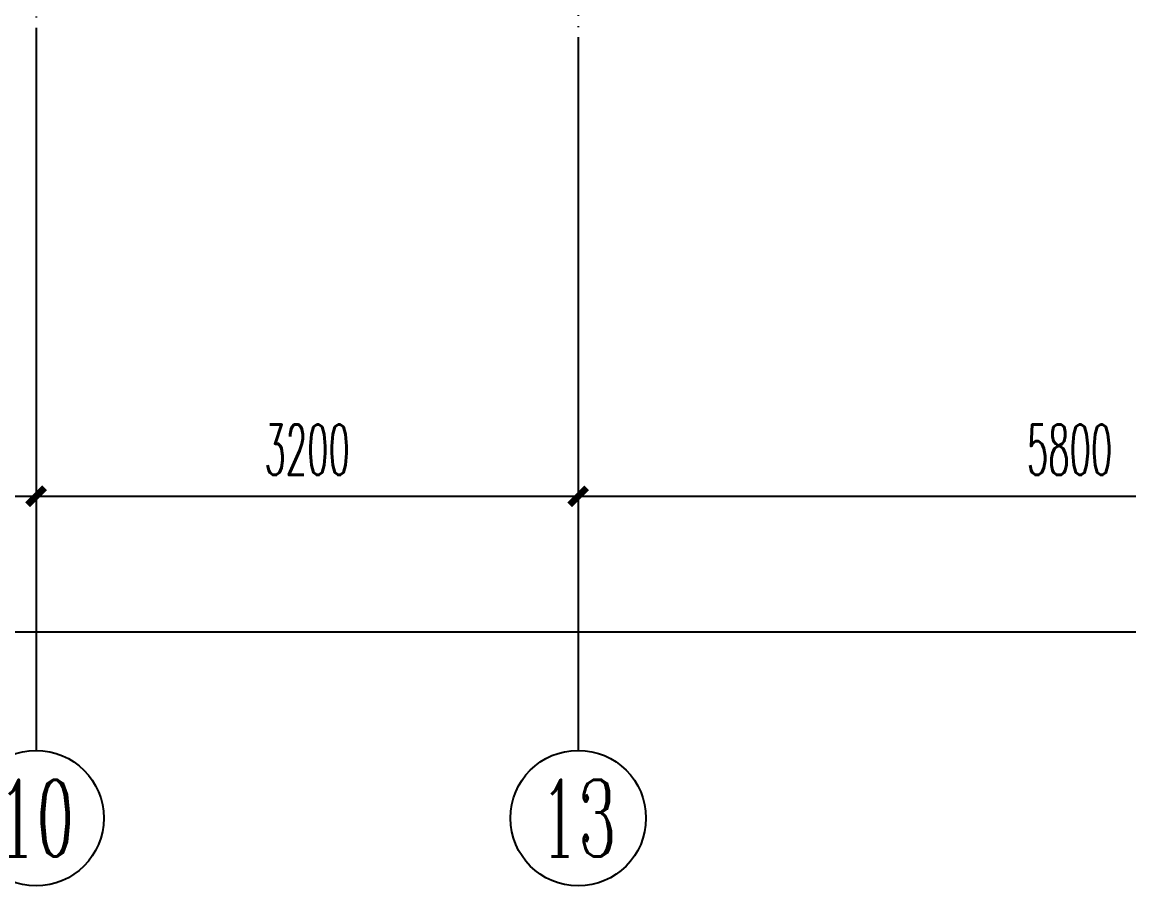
# Model space of a CAD drawing. Extents: x 27938 to 1507990, y 110129 to 923079.
# Drawn here: x 840335 to 846867, y 588649 to 593748 of the extents above; entities that cross this region are included whole.
import ezdxf
from ezdxf.enums import TextEntityAlignment as Align

# ---------------------------------------------------------------- set-up
doc = ezdxf.new("R2010")
doc.units = 0
doc.header["$LTSCALE"] = 1000
doc.header["$MEASUREMENT"] = 0
doc.linetypes.add('DOTE', pattern=[2.42, 2, -0.2, 0.02, -0.2])
for name, color, linetype in [('AXIS', 3, 'Continuous'), ('AXIS_TEXT', 7, 'Continuous'), ('DOTE', 1, 'Continuous')]:
    doc.layers.add(name, color=color, linetype=linetype)
doc.styles.add('_TCH_AXIS', font='COMPLEX', dxfattribs={"bigfont": 'GBCBIG'})
doc.styles.add('_TCH_DIM_T3', font='SIMPLEX.shx', dxfattribs={"width": 0.494118, "bigfont": 'GBCBIG.shx'})
doc.styles.add('COMPLEX', font='COMPLEX')
doc.dimstyles.new('_TCH_ARCH&&100', dxfattribs={"dimtxt": 297.5, "dimasz": 100, "dimexe": 250, "dimexo": 300, "dimgap": 126.25, "dimtad": 1, "dimdec": 0, "dimzin": 0, "dimdsep": 46, "dimtxsty": '_TCH_DIM_T3', "dimblk": 'ARCHTICK', "dimcen": 0.09, "dimclrt": 4, "dimazin": 2, "dimtfac": 1, "dimtdec": 0, "dimtix": 1, "dimtmove": 2, "dimatfit": 3, "dimfxl": 100, "dimtolj": 1, "dimtzin": 0, "dimarcsym": 0})

# ---------------------------------------------------------------- blocks, each defined once
blk = doc.blocks.new('_ArchTick')
at = {"color": 0, "linetype": 'ByBlock', "const_width": 0.4}
blk.add_lwpolyline([(-0.5, -0.5), (0.5, 0.5)], dxfattribs=at)
blk = doc.blocks.new('*D895')
at = {"layer": 'AXIS', "color": 0, "lineweight": -2}
for p, q in [((837216.6, 593148.8), (837216.6, 590698.8)), ((840416.6, 593148.8), (840416.6, 590698.8)), ((837216.6, 590948.8), (840416.6, 590948.8))]:
    blk.add_line(p, q, dxfattribs=at)
at = {"layer": 'Defpoints', "color": 0}
for p in [(837216.6, 593448.8), (840416.6, 593448.8), (840416.6, 590948.8)]:
    blk.add_point(p, dxfattribs=at)
at = {"layer": 'AXIS', "color": 0, "lineweight": -2, "xscale": 100, "yscale": 100, "zscale": 100, "rotation": 180}
blk.add_blockref('_ArchTick', (837216.6, 590948.8), dxfattribs=at)
at = {"layer": 'AXIS', "color": 0, "lineweight": -2, "xscale": 100, "yscale": 100, "zscale": 100}
blk.add_blockref('_ArchTick', (840416.6, 590948.8), dxfattribs=at)
at = {"layer": 'AXIS', "color": 4, "insert": (838816.6, 591223.8), "char_height": 297.5, "attachment_point": 5, "style": '_TCH_DIM_T3'}
blk.add_mtext('\\A1;3200', dxfattribs=at)
blk = doc.blocks.new('*D896')
at = {"layer": 'AXIS', "color": 0, "lineweight": -2}
for p, q in [((840416.6, 593148.8), (840416.6, 590698.8)), ((843616.6, 593148.8), (843616.6, 590698.8)), ((840416.6, 590948.8), (843616.6, 590948.8))]:
    blk.add_line(p, q, dxfattribs=at)
at = {"layer": 'Defpoints', "color": 0}
for p in [(840416.6, 593448.8), (843616.6, 593448.8), (843616.6, 590948.8)]:
    blk.add_point(p, dxfattribs=at)
at = {"layer": 'AXIS', "color": 0, "lineweight": -2, "xscale": 100, "yscale": 100, "zscale": 100, "rotation": 180}
blk.add_blockref('_ArchTick', (840416.6, 590948.8), dxfattribs=at)
at = {"layer": 'AXIS', "color": 0, "lineweight": -2, "xscale": 100, "yscale": 100, "zscale": 100}
blk.add_blockref('_ArchTick', (843616.6, 590948.8), dxfattribs=at)
at = {"layer": 'AXIS', "color": 4, "insert": (842016.6, 591223.8), "char_height": 297.5, "attachment_point": 5, "style": '_TCH_DIM_T3'}
blk.add_mtext('\\A1;3200', dxfattribs=at)
blk = doc.blocks.new('*D897')
at = {"layer": 'AXIS', "color": 0, "lineweight": -2}
for p, q in [((843616.6, 593148.8), (843616.6, 590698.8)), ((849416.6, 593148.8), (849416.6, 590698.8)), ((843616.6, 590948.8), (849416.6, 590948.8))]:
    blk.add_line(p, q, dxfattribs=at)
at = {"layer": 'Defpoints', "color": 0}
for p in [(843616.6, 593448.8), (849416.6, 593448.8), (849416.6, 590948.8)]:
    blk.add_point(p, dxfattribs=at)
at = {"layer": 'AXIS', "color": 0, "lineweight": -2, "xscale": 100, "yscale": 100, "zscale": 100, "rotation": 180}
blk.add_blockref('_ArchTick', (843616.6, 590948.8), dxfattribs=at)
at = {"layer": 'AXIS', "color": 0, "lineweight": -2, "xscale": 100, "yscale": 100, "zscale": 100}
blk.add_blockref('_ArchTick', (849416.6, 590948.8), dxfattribs=at)
at = {"layer": 'AXIS', "color": 4, "insert": (846516.6, 591223.8), "char_height": 297.5, "attachment_point": 5, "style": '_TCH_DIM_T3'}
blk.add_mtext('\\A1;5800', dxfattribs=at)
blk = doc.blocks.new('*D899')
at = {"layer": 'AXIS', "color": 0, "lineweight": -2}
for p, q in [((827816.6, 593148.8), (827816.6, 589898.8)), ((878016.6, 593148.8), (878016.6, 589898.8)), ((827816.6, 590148.8), (878016.6, 590148.8))]:
    blk.add_line(p, q, dxfattribs=at)
at = {"layer": 'Defpoints', "color": 0}
for p in [(827816.6, 593448.8), (878016.6, 593448.8), (878016.6, 590148.8)]:
    blk.add_point(p, dxfattribs=at)
at = {"layer": 'AXIS', "color": 0, "lineweight": -2, "xscale": 100, "yscale": 100, "zscale": 100, "rotation": 180}
blk.add_blockref('_ArchTick', (827816.6, 590148.8), dxfattribs=at)
at = {"layer": 'AXIS', "color": 0, "lineweight": -2, "xscale": 100, "yscale": 100, "zscale": 100}
blk.add_blockref('_ArchTick', (878016.6, 590148.8), dxfattribs=at)
at = {"layer": 'AXIS', "color": 4, "insert": (852916.6, 590423.8), "char_height": 297.5, "attachment_point": 5, "style": '_TCH_DIM_T3'}
blk.add_mtext('\\A1;50200', dxfattribs=at)
blk = doc.blocks.new('_AXISO')
at = {"color": 0}
blk.add_circle((0, 0), 0.5, dxfattribs=at)
at = {"layer": 'AXIS_TEXT', "color": 0, "style": 'COMPLEX', "width": 1.041667}
blk.add_attdef('A', text='', height=0.56, dxfattribs=at).set_placement((-0.25, -0.28), (0.25, -0.28), align=Align.FIT)

msp = doc.modelspace()

# ---------------------------------------------------------------- linework, layer by layer
at = {"layer": 'AXIS', "color": 8}
for p, q in [((840416.6, 593448.8), (840416.6, 589448.8)), ((843616.6, 593448.9), (843616.6, 589448.9))]:
    msp.add_line(p, q, dxfattribs=at)
at = {"layer": 'DOTE', "color": 169, "linetype": 'DOTE', "ltscale": 0.3}
for p, q in [((843616.4, 604548.8), (843616.6, 593448.8)), ((840416.6, 600248.8), (840416.6, 593448.8))]:
    msp.add_line(p, q, dxfattribs=at)

# ---------------------------------------------------------------- block references
at = {"layer": 'AXIS', "color": 8}
ref = msp.add_blockref('_AXISO', (840416.6, 589048.8), dxfattribs=dict(at, xscale=800, yscale=800, zscale=800))
ref.add_attrib('A', '10', dxfattribs={"layer": 'AXIS_TEXT', "color": 8, "ltscale": 0.5, "height": 452.55, "style": '_TCH_AXIS', "width": 0.724138}).set_placement((840190.3, 588822.5), (840642.8, 588822.5), align=Align.FIT)
ref = msp.add_blockref('_AXISO', (843616.6, 589048.9), dxfattribs=dict(at, xscale=800, yscale=800, zscale=800))
ref.add_attrib('A', '13', dxfattribs={"layer": 'AXIS_TEXT', "color": 8, "ltscale": 0.5, "height": 452.55, "style": '_TCH_AXIS', "width": 0.724138}).set_placement((843390.3, 588822.6), (843842.9, 588822.6), align=Align.FIT)

# ---------------------------------------------------------------- dimensions: what is measured, and where the dimension line sits
for p1, p2, distance, picture, middle in [((827816.6, 593448.8), (878016.6, 593448.8), -3300, '*D899', (852916.6, 590423.8)), ((837216.6, 593448.8), (840416.6, 593448.8), -2500, '*D895', (838816.6, 591223.8)), ((840416.6, 593448.8), (843616.6, 593448.8), -2500, '*D896', (842016.6, 591223.8)), ((843616.6, 593448.8), (849416.6, 593448.8), -2500, '*D897', (846516.6, 591223.8))]:
    dim = msp.add_aligned_dim(p1=p1, p2=p2, distance=distance, dimstyle='_TCH_ARCH&&100', dxfattribs=at)
    dim.commit()
    dim.dimension.update_dxf_attribs({"geometry": picture, "text_midpoint": middle})

doc.saveas('drawing.dxf')
